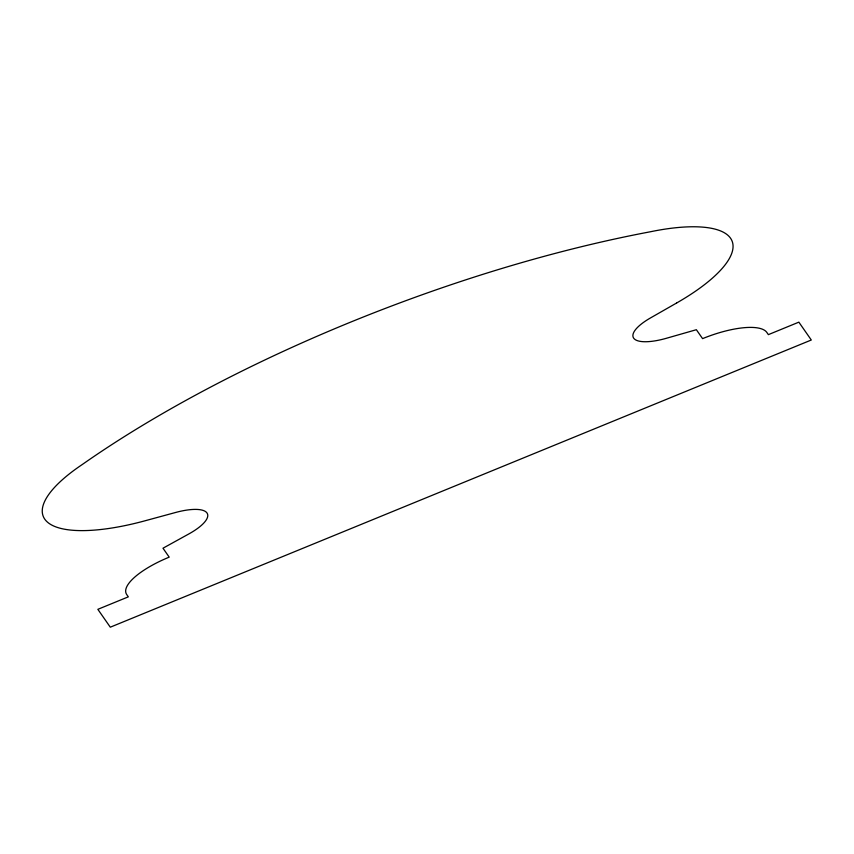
<?xml version="1.0" encoding="UTF-8"?>
<svg xmlns="http://www.w3.org/2000/svg" width="854" height="854" viewBox="0 0 854 854"><rect width="100%" height="100%" fill="white"/><g stroke="black" fill="none" stroke-linecap="round" stroke-linejoin="round"><path stroke-width="1.28" d="M676.592 303.021L650.534 317.912A41.291 13.237 -20.8 0 0 633.839 338.376A41.291 13.237 -20.8 0 0 666.515 338.248L696.362 329.708L702.586 338.632A57.805 18.532 -20.8 0 1 766.817 332.409L768.376 334.64L798.853 322.15L811.3 340.009L110.294 627.188L97.847 609.329L128.324 596.85L126.766 594.619A57.805 18.532 -20.8 0 1 169.209 557.139L162.986 548.215L188.841 533.942A41.291 13.237 -20.8 0 0 207.127 513.19A41.291 13.237 -20.8 0 0 175.657 512.464L145.02 520.791A132.124 42.358 -20.8 0 1 47.29 521.986A132.124 42.358 -20.8 0 1 82.251 464.533A554.139 177.664 -20.8 0 1 650.449 231.754A132.124 42.358 -20.8 0 1 732.198 241.394A132.124 42.358 -20.8 0 1 676.592 303.021"/></g></svg>
